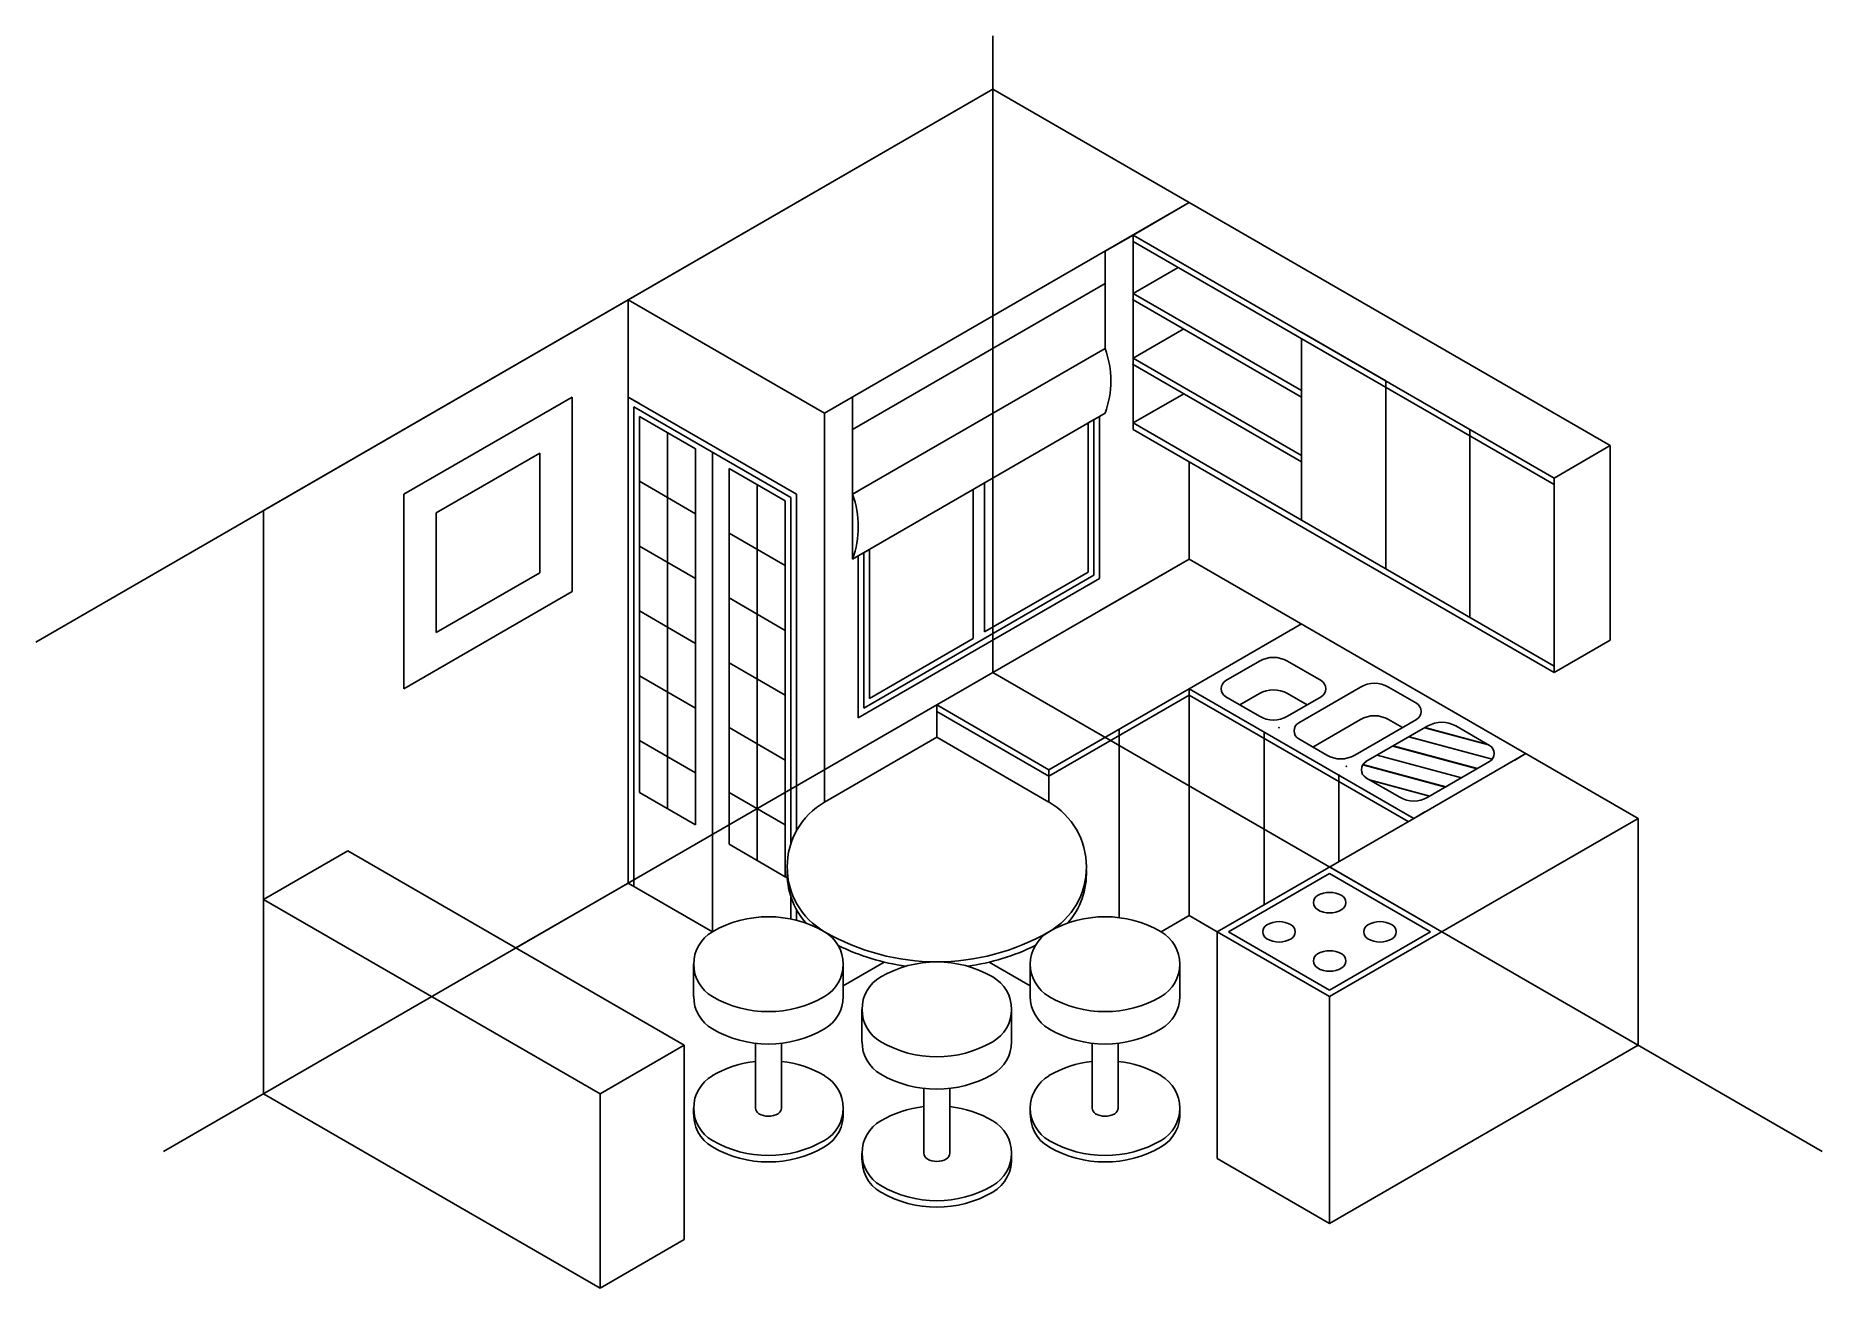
# Model space of a CAD drawing. Header units: millimetres. Extents: x 2132.7 to 2160.3, y 991.5 to 1010.8.
import ezdxf

# ---------------------------------------------------------------- set-up
doc = ezdxf.new("R2010")
doc.units = ezdxf.units.MM
doc.layers.add('contorno', color=7, linetype='Continuous')
doc.layers.add('ejes', color=7, linetype='Continuous')

# ---------------------------------------------------------------- blocks, each defined once
blk = doc.blocks.new('silla')
at = {"layer": 'contorno'}
for p, q in [((-1.155, 2.347), (-1.155, 1.847)), ((1.155, 2.347), (1.155, 1.847)), ((-0.2, 1.127), (-0.2, 0.127)), ((0.2, 1.127), (0.2, 0.127)), ((-1.155, 0.127), (-1.155, 0.027)), ((1.155, 0.127), (1.155, 0.027))]:
    blk.add_line(p, q, dxfattribs=at)
for centre, radius, start, end in [((0, 1.347), 1.732, 60, 120), ((-0.577, 2.347), 0.577, 120, 240), ((0.577, 2.347), 0.577, 300, 60), ((-0.577, 1.847), 0.577, 180, 240), ((0, 3.347), 1.732, 240, 300), ((0.577, 1.847), 0.577, 300, 0), ((0, 2.847), 1.732, 240, 300), ((0, -0.873), 1.732, 96.6307, 120), ((0, -0.873), 1.732, 60, 83.3693), ((-0.577, 0.127), 0.577, 120, 240), ((0.577, 0.127), 0.577, 300, 60), ((-0.577, 0.027), 0.577, 175.0318, 240), ((-0.1, 0.127), 0.1, 180, 240), ((0, 0.3), 0.3, 240, 300), ((0.1, 0.127), 0.1, 300, 0), ((0.577, 0.027), 0.577, 300, 4.9682), ((0, 1.127), 1.732, 240, 300), ((0, 1.027), 1.732, 240, 300)]:
    blk.add_arc(centre, radius, start, end, dxfattribs=at)

msp = doc.modelspace()

# ---------------------------------------------------------------- hatches: boundary and pattern name
at = {"layer": 'contorno'}
h = msp.add_hatch(dxfattribs=at)
h.set_pattern_fill('JIS_LC_20', color=256, scale=0.01, angle=120, style=0)
h.paths.add_polyline_path([(2155.114, 999.631, 0.57735), (2155.114, 999.881), (2154.594, 1000.181, 0.267949), (2154.161, 1000.181), (2153.208, 999.631, 0.57735), (2153.208, 999.381), (2153.728, 999.081, 0.267949), (2154.161, 999.081)])

# ---------------------------------------------------------------- linework, layer by layer
for p, q in [((2147.449, 1010.006), (2141.82, 1006.756)), ((2147.449, 1010.006), (2150.48, 1008.256)), ((2150.48, 1008.256), (2144.851, 1005.006)), ((2150.48, 1008.256), (2149.614, 1007.756)), ((2149.614, 1007.756), (2150.48, 1008.256)), ((2150.48, 1008.256), (2156.976, 1004.506)), ((2149.614, 1007.756), (2149.181, 1007.506)), ((2149.614, 1007.756), (2156.11, 1004.006)), ((2149.614, 1007.756), (2149.614, 1004.756)), ((2149.614, 1007.656), (2156.11, 1003.906)), ((2149.181, 1007.506), (2149.181, 1007.006)), ((2149.614, 1006.856), (2150.307, 1007.256)), ((2145.284, 1004.756), (2149.181, 1007.006)), ((2149.181, 1007.006), (2149.181, 1006.006)), ((2149.614, 1006.856), (2152.212, 1005.356)), ((2141.82, 1006.756), (2136.191, 1003.506)), ((2141.82, 1006.756), (2144.851, 1005.006)), ((2141.82, 1006.756), (2141.82, 997.756)), ((2141.82, 1006.756), (2141.82, 1005.256)), ((2149.614, 1006.756), (2152.212, 1005.256)), ((2149.614, 1005.856), (2150.394, 1006.306)), ((2152.212, 1006.256), (2153.512, 1005.506)), ((2145.284, 1003.756), (2149.181, 1006.006)), ((2152.212, 1006.156), (2152.212, 1003.356)), ((2149.614, 1005.856), (2152.212, 1004.356)), ((2149.614, 1005.756), (2152.212, 1004.256)), ((2153.512, 1005.506), (2153.512, 1002.606)), ((2140.954, 1005.256), (2138.356, 1003.756)), ((2140.954, 1005.256), (2140.954, 1002.256)), ((2141.82, 1005.256), (2144.418, 1003.756)), ((2141.82, 1005.256), (2141.993, 1005.156)), ((2145.284, 1004.756), (2145.284, 1005.256)), ((2149.614, 1004.856), (2150.394, 1005.306)), ((2141.907, 1005.106), (2141.907, 997.706)), ((2141.907, 1005.106), (2144.332, 1003.706)), ((2141.993, 1004.956), (2141.993, 999.156)), ((2141.993, 1004.956), (2142.859, 1004.456)), ((2141.993, 1004.956), (2142.859, 1004.456)), ((2144.851, 1005.006), (2144.851, 999.006)), ((2145.284, 1002.756), (2149.181, 1005.006)), ((2149.095, 1004.956), (2148.922, 1004.856)), ((2149.008, 1002.506), (2149.008, 1004.906)), ((2149.181, 1005.006), (2149.095, 1004.956)), ((2149.095, 1004.956), (2149.095, 1002.456)), ((2142.426, 1004.706), (2142.426, 998.906)), ((2145.284, 1004.756), (2145.284, 1003.756)), ((2148.922, 1004.856), (2148.922, 1002.556)), ((2149.614, 1004.856), (2156.11, 1001.106)), ((2149.614, 1004.756), (2156.11, 1001.006)), ((2154.811, 1004.756), (2154.811, 1001.856)), ((2140.454, 1004.39), (2138.856, 1003.467)), ((2140.454, 1004.39), (2140.454, 1002.545)), ((2142.859, 1004.456), (2142.859, 998.656)), ((2143.119, 1004.406), (2143.119, 997.006)), ((2156.11, 1004.006), (2156.976, 1004.506)), ((2156.976, 1001.506), (2156.976, 1004.506)), ((2144.245, 1003.656), (2143.379, 1004.156)), ((2143.379, 1004.156), (2143.379, 998.356)), ((2143.379, 1004.156), (2144.245, 1003.656)), ((2150.48, 1004.256), (2150.48, 1002.756)), ((2138.356, 1003.756), (2138.356, 1000.756)), ((2141.993, 1003.956), (2142.859, 1003.456)), ((2141.993, 1003.956), (2142.859, 1003.456)), ((2143.812, 1003.906), (2143.812, 998.106)), ((2144.418, 1003.756), (2144.418, 998.565)), ((2145.284, 1003.756), (2145.371, 1003.806)), ((2145.284, 1003.756), (2145.284, 1002.756)), ((2147.146, 1003.831), (2147.319, 1003.931)), ((2147.233, 1003.881), (2147.146, 1003.831)), ((2147.146, 1003.831), (2147.146, 1001.531)), ((2147.319, 1003.931), (2147.319, 1001.631)), ((2156.11, 1004.006), (2156.11, 1001.106)), ((2136.191, 1003.506), (2136.191, 997.506)), ((2144.245, 1003.656), (2144.245, 997.856)), ((2144.332, 1003.706), (2144.332, 998.366)), ((2138.856, 1003.467), (2138.856, 1001.622)), ((2141.993, 1002.956), (2142.859, 1002.456)), ((2144.245, 1002.656), (2143.379, 1003.156)), ((2144.245, 1002.656), (2143.379, 1003.156)), ((2145.284, 1002.756), (2145.371, 1002.806)), ((2145.371, 1002.806), (2145.544, 1002.906)), ((2145.371, 1002.806), (2145.371, 1000.306)), ((2145.457, 1002.856), (2145.457, 1000.456)), ((2145.544, 1002.906), (2145.544, 1000.606)), ((2150.48, 1002.756), (2146.583, 1000.506)), ((2149.095, 1001.956), (2150.48, 1002.756)), ((2150.48, 1002.756), (2157.409, 998.756)), ((2140.454, 1002.545), (2138.856, 1001.622)), ((2145.371, 1000.306), (2149.095, 1002.456)), ((2149.008, 1002.506), (2145.457, 1000.456)), ((2148.922, 1002.556), (2147.319, 1001.631)), ((2148.922, 1002.356), (2149.095, 1002.456)), ((2140.954, 1002.256), (2138.356, 1000.756)), ((2144.245, 1001.656), (2143.379, 1002.156)), ((2141.993, 1001.956), (2142.859, 1001.456)), ((2150.48, 1000.756), (2152.212, 1001.756)), ((2147.146, 1001.531), (2145.544, 1000.606)), ((2156.11, 1001.006), (2156.976, 1001.506)), ((2144.245, 1000.656), (2143.379, 1001.156)), ((2151.043, 1000.881), (2151.563, 1001.181)), ((2151.043, 1000.881), (2151.26, 1001.006)), ((2151.996, 1001.181), (2152.516, 1000.881)), ((2156.11, 1001.106), (2156.11, 1001.106)), ((2156.11, 1001.106), (2156.11, 1001.006)), ((2141.993, 1000.956), (2142.859, 1000.456)), ((2148.315, 999.506), (2150.48, 1000.756)), ((2150.48, 1000.756), (2153.945, 998.756)), ((2150.48, 1000.756), (2150.48, 997.256)), ((2152.169, 1000.231), (2153.122, 1000.781)), ((2153.555, 1000.781), (2153.988, 1000.531)), ((2146.583, 1000.506), (2148.315, 999.506)), ((2146.583, 1000.506), (2146.583, 1000.006)), ((2146.583, 1000.506), (2146.583, 1000.406)), ((2148.315, 999.406), (2150.48, 1000.656)), ((2150.48, 1000.656), (2153.858, 998.706)), ((2151.043, 1000.631), (2151.563, 1000.331)), ((2151.043, 1000.631), (2151.26, 1000.506)), ((2151.26, 1000.506), (2151.563, 1000.681)), ((2151.346, 1000.456), (2151.563, 1000.331)), ((2152.299, 1000.506), (2151.996, 1000.681)), ((2151.996, 1000.331), (2152.516, 1000.631)), ((2151.996, 1000.331), (2152.212, 1000.456)), ((2145.371, 1000.306), (2145.371, 1000.406)), ((2146.583, 1000.406), (2148.315, 999.406)), ((2152.386, 999.856), (2153.122, 1000.281)), ((2153.035, 999.731), (2153.988, 1000.281)), ((2153.208, 999.631), (2154.161, 1000.181)), ((2153.555, 1000.281), (2153.771, 1000.156)), ((2154.594, 1000.181), (2155.114, 999.881)), ((2141.993, 999.956), (2142.859, 999.456)), ((2144.245, 999.656), (2143.379, 1000.156)), ((2146.583, 1000.006), (2144.851, 999.006)), ((2146.583, 1000.006), (2148.315, 999.006)), ((2149.398, 997.224), (2149.398, 1000.131)), ((2151.635, 1000.089), (2151.635, 997.423)), ((2152.169, 999.981), (2152.602, 999.731)), ((2153.945, 998.756), (2155.677, 999.756)), ((2154.161, 999.081), (2155.114, 999.631)), ((2155.677, 999.756), (2155.503, 999.656)), ((2148.315, 999.506), (2148.315, 999.006)), ((2152.79, 999.423), (2152.79, 998.089)), ((2153.208, 999.381), (2153.728, 999.081)), ((2141.993, 999.156), (2142.859, 998.656)), ((2144.245, 998.656), (2143.379, 999.156)), ((2153.945, 998.756), (2154.118, 998.856)), ((2153.945, 998.756), (2150.913, 997.006)), ((2152.646, 996.006), (2157.409, 998.756)), ((2157.409, 998.756), (2157.409, 995.256)), ((2137.49, 998.256), (2136.191, 997.506)), ((2142.686, 995.256), (2137.49, 998.256)), ((2143.379, 998.356), (2144.245, 997.856)), ((2152.646, 998.006), (2154.378, 997.006)), ((2152.646, 998.006), (2152.646, 998.006)), ((2140.088, 996.756), (2141.82, 997.756)), ((2141.82, 997.756), (2143.119, 997.006)), ((2144.245, 997.856), (2144.287, 997.832)), ((2151.087, 997.006), (2152.646, 997.906)), ((2152.646, 997.906), (2154.204, 997.006)), ((2141.387, 994.506), (2136.191, 997.506)), ((2136.191, 994.506), (2136.191, 997.506)), ((2144.332, 997.545), (2144.332, 997.203)), ((2144.418, 997.347), (2144.418, 997.183)), ((2150.047, 997.006), (2150.48, 997.256)), ((2150.48, 997.256), (2150.913, 997.006)), ((2150.913, 997.006), (2150.913, 993.506)), ((2150.913, 997.006), (2152.646, 996.006)), ((2151.087, 997.006), (2152.646, 996.106)), ((2152.646, 996.106), (2154.204, 997.006)), ((2145.14, 996.173), (2145.773, 996.538)), ((2147.394, 996.538), (2148.027, 996.173)), ((2152.646, 996.006), (2152.646, 992.506)), ((2142.686, 995.256), (2141.387, 994.506)), ((2142.686, 992.256), (2142.686, 995.256)), ((2152.646, 992.506), (2157.409, 995.256)), ((2136.191, 994.506), (2141.387, 991.506)), ((2141.387, 991.506), (2141.387, 994.506)), ((2150.913, 993.506), (2152.646, 992.506)), ((2142.686, 992.256), (2141.387, 991.506))]:
    msp.add_line(p, q, dxfattribs=at)
for centre, radius, start, end in [((2147.796, 1005.506), 1.473, 340.1583, 19.8417), ((2143.899, 1003.256), 1.473, 340.1583, 19.8417), ((2151.779, 1000.806), 0.433, 60, 120), ((2151.116, 1000.756), 0.144, 120, 240), ((2151.779, 1000.306), 0.433, 60, 120), ((2152.443, 1000.756), 0.144, 300, 60), ((2153.338, 1000.406), 0.433, 60, 120), ((2153.916, 1000.406), 0.144, 300, 60), ((2151.779, 1000.706), 0.433, 240, 300), ((2152.241, 1000.106), 0.144, 120, 240), ((2153.338, 999.906), 0.433, 60, 120), ((2154.378, 999.806), 0.433, 60, 120), ((2152.819, 1000.106), 0.433, 240, 300), ((2153.281, 999.506), 0.144, 120, 240), ((2155.042, 999.756), 0.144, 300, 60), ((2153.945, 999.456), 0.433, 240, 300), ((2145.429, 998.006), 1.155, 120, 240), ((2147.738, 998.006), 1.155, 300, 60), ((2145.429, 997.906), 1.155, 177.5182, 221.7236), ((2147.738, 997.906), 1.155, 318.2764, 2.4818), ((2152.521, 997.456), 0.125, 120, 240), ((2152.646, 997.239), 0.375, 60, 120), ((2152.771, 997.456), 0.125, 300, 60), ((2151.866, 996.789), 0.375, 60, 120), ((2152.646, 997.672), 0.375, 240, 300), ((2153.425, 996.789), 0.375, 60, 120), ((2146.583, 1000.006), 3.464, 240, 300), ((2151.741, 997.006), 0.125, 120, 240), ((2151.866, 997.222), 0.375, 240, 300), ((2151.991, 997.006), 0.125, 300, 60), ((2153.3, 997.006), 0.125, 120, 240), ((2153.425, 997.222), 0.375, 240, 300), ((2153.55, 997.006), 0.125, 300, 60), ((2146.583, 999.906), 3.464, 243.9769, 262.0844), ((2146.583, 999.906), 3.464, 277.9156, 296.0231), ((2152.521, 996.556), 0.125, 120, 240), ((2152.646, 996.339), 0.375, 60, 120), ((2152.771, 996.556), 0.125, 300, 60), ((2152.646, 996.772), 0.375, 240, 300)]:
    msp.add_arc(centre, radius, start, end, dxfattribs=at)
for p in [(2149.614, 1006.756), (2149.614, 1005.756), (2151.635, 1000.089), (2151.866, 1000.156), (2152.79, 999.423), (2152.905, 999.556)]:
    msp.add_point(p, dxfattribs=at)
at = {"layer": 'ejes'}
for p, q in [((2147.449, 1010.83), (2147.449, 1001.006)), ((2132.675, 1001.476), (2147.449, 1010.006)), ((2134.648, 993.615), (2147.449, 1001.006)), ((2160.251, 993.615), (2147.449, 1001.006))]:
    msp.add_line(p, q, dxfattribs=at)

# ---------------------------------------------------------------- block references
at = {"layer": 'contorno'}
for p in [(2143.985, 994.159), (2149.181, 994.159), (2146.583, 993.462)]:
    msp.add_blockref('silla', p, dxfattribs=at)

doc.saveas('drawing.dxf')
